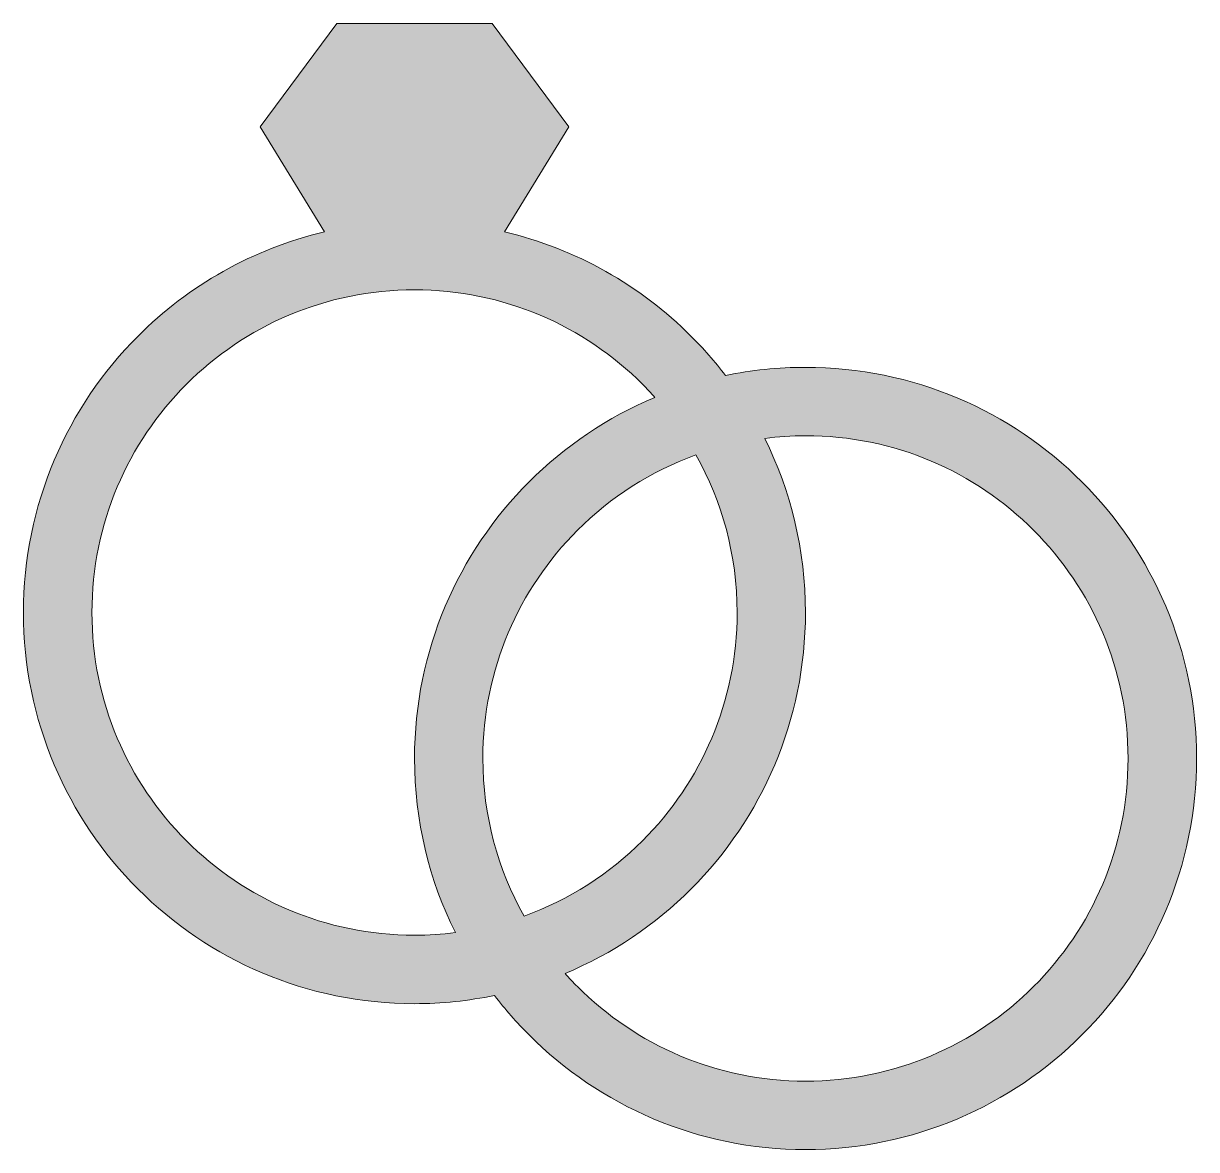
# Model space of a CAD drawing. Header units: inches. Extents: x 0 to 102, y 0 to 98.
import ezdxf

# ---------------------------------------------------------------- set-up
doc = ezdxf.new("R2010")
doc.units = ezdxf.units.IN
doc.header["$MEASUREMENT"] = 0
doc.layers.add('Layer 1', color=7, linetype='Continuous')

msp = doc.modelspace()

# ---------------------------------------------------------------- hatches: boundary and pattern name
at = {"layer": 'Layer 1', "true_color": 0xe89380}
h = msp.add_hatch(color=21, dxfattribs=at)
h.dxf.hatch_style = 2
edge = h.paths.add_edge_path()
edge.add_spline(control_points=[(0, 46.5), (0, 37.16), (3.8, 28.67), (9.92, 22.55), (16.04, 16.43), (24.53, 12.63), (33.87, 12.63), (36.24, 12.63), (38.56, 12.88), (40.79, 13.34), (41.72, 12.14), (42.71, 10.99), (43.79, 9.92), (49.91, 3.8), (58.39, 0), (67.73, 0), (77.08, 0), (85.56, 3.8), (91.68, 9.92), (97.8, 16.04), (101.6, 24.52), (101.6, 33.87), (101.6, 43.21), (97.8, 51.69), (91.68, 57.81), (85.56, 63.94), (77.08, 67.73), (67.73, 67.73), (65.36, 67.73), (63.04, 67.49), (60.81, 67.02), (59.89, 68.23), (58.89, 69.37), (57.81, 70.44), (53.45, 74.81), (47.88, 78), (41.65, 79.46), (41.65, 79.46), (47.24, 88.56), (47.24, 88.56), (47.24, 88.56), (40.59, 97.51), (40.59, 97.51), (40.59, 97.51), (27.14, 97.51), (27.14, 97.51), (27.14, 97.51), (20.5, 88.56), (20.5, 88.56), (20.5, 88.56), (26.08, 79.46), (26.08, 79.46), (19.85, 78), (14.29, 74.81), (9.92, 70.44), (3.8, 64.33), (0, 55.84), (0, 46.5)], knot_values=[0, 0, 0, 0, 1, 1, 1, 2, 2, 2, 3, 3, 3, 4, 4, 4, 5, 5, 5, 6, 6, 6, 7, 7, 7, 8, 8, 8, 9, 9, 9, 10, 10, 10, 11, 11, 11, 12, 12, 12, 13, 13, 13, 14, 14, 14, 15, 15, 15, 16, 16, 16, 17, 17, 17, 18, 18, 18, 19, 19, 19, 19], degree=3, periodic=1)
edge = h.paths.add_edge_path()
edge.add_spline(control_points=[(67.73, 61.81), (75.46, 61.81), (82.43, 58.69), (87.49, 53.62), (92.55, 48.56), (95.67, 41.59), (95.67, 33.87), (95.67, 26.14), (92.55, 19.17), (87.49, 14.11), (82.43, 9.05), (75.46, 5.93), (67.73, 5.92), (60.01, 5.93), (53.04, 9.05), (47.98, 14.11), (47.61, 14.47), (47.26, 14.85), (46.91, 15.24), (51.02, 16.96), (54.72, 19.46), (57.81, 22.55), (63.94, 28.67), (67.73, 37.16), (67.73, 46.5), (67.73, 51.91), (66.46, 57.03), (64.2, 61.58), (65.35, 61.72), (66.53, 61.81), (67.73, 61.81)], knot_values=[0, 0, 0, 0, 1, 1, 1, 2, 2, 2, 3, 3, 3, 4, 4, 4, 5, 5, 5, 6, 6, 6, 7, 7, 7, 8, 8, 8, 9, 9, 9, 10, 10, 10, 10], degree=3, periodic=1)
edge = h.paths.add_edge_path()
edge.add_spline(control_points=[(39.79, 33.87), (39.79, 41.59), (42.92, 48.56), (47.98, 53.62), (50.85, 56.5), (54.35, 58.75), (58.24, 60.15), (60.51, 56.12), (61.81, 51.47), (61.81, 46.5), (61.81, 38.77), (58.69, 31.81), (53.62, 26.74), (50.75, 23.87), (47.25, 21.62), (43.36, 20.21), (41.09, 24.25), (39.79, 28.9), (39.79, 33.87)], knot_values=[0, 0, 0, 0, 1, 1, 1, 2, 2, 2, 3, 3, 3, 4, 4, 4, 5, 5, 5, 6, 6, 6, 6], degree=3, periodic=1)
edge = h.paths.add_edge_path()
edge.add_spline(control_points=[(33.87, 74.44), (41.59, 74.44), (48.56, 71.32), (53.62, 66.26), (53.99, 65.89), (54.34, 65.51), (54.69, 65.13), (50.58, 63.41), (46.88, 60.91), (43.79, 57.81), (37.66, 51.69), (33.87, 43.21), (33.87, 33.87), (33.87, 28.45), (35.14, 23.33), (37.41, 18.79), (36.25, 18.64), (35.07, 18.56), (33.87, 18.56), (26.14, 18.56), (19.18, 21.68), (14.11, 26.74), (9.05, 31.81), (5.93, 38.77), (5.93, 46.5), (5.93, 54.22), (9.05, 61.19), (14.11, 66.26), (19.18, 71.32), (26.14, 74.44), (33.87, 74.44)], knot_values=[0, 0, 0, 0, 1, 1, 1, 2, 2, 2, 3, 3, 3, 4, 4, 4, 5, 5, 5, 6, 6, 6, 7, 7, 7, 8, 8, 8, 9, 9, 9, 10, 10, 10, 10], degree=3, periodic=1)

# ---------------------------------------------------------------- linework, layer by layer
at = {"layer": 'Layer 1', "lineweight": 0}
for points, knots in [([(0, 46.5), (0, 37.16), (3.8, 28.67), (9.92, 22.55), (16.04, 16.43), (24.53, 12.63), (33.87, 12.63), (36.24, 12.63), (38.56, 12.88), (40.79, 13.34), (41.72, 12.14), (42.71, 10.99), (43.79, 9.92), (49.91, 3.8), (58.39, 0), (67.73, 0), (77.08, 0), (85.56, 3.8), (91.68, 9.92), (97.8, 16.04), (101.6, 24.52), (101.6, 33.87), (101.6, 43.21), (97.8, 51.69), (91.68, 57.81), (85.56, 63.94), (77.08, 67.73), (67.73, 67.73), (65.36, 67.73), (63.04, 67.49), (60.81, 67.02), (59.89, 68.23), (58.89, 69.37), (57.81, 70.44), (53.45, 74.81), (47.88, 78), (41.65, 79.46), (41.65, 79.46), (47.24, 88.56), (47.24, 88.56), (47.24, 88.56), (40.59, 97.51), (40.59, 97.51), (40.59, 97.51), (27.14, 97.51), (27.14, 97.51), (27.14, 97.51), (20.5, 88.56), (20.5, 88.56), (20.5, 88.56), (26.08, 79.46), (26.08, 79.46), (19.85, 78), (14.29, 74.81), (9.92, 70.44), (3.8, 64.33), (0, 55.84), (0, 46.5)], [0, 0, 0, 0, 1, 1, 1, 2, 2, 2, 3, 3, 3, 4, 4, 4, 5, 5, 5, 6, 6, 6, 7, 7, 7, 8, 8, 8, 9, 9, 9, 10, 10, 10, 11, 11, 11, 12, 12, 12, 13, 13, 13, 14, 14, 14, 15, 15, 15, 16, 16, 16, 17, 17, 17, 18, 18, 18, 19, 19, 19, 19]), ([(33.87, 74.44), (41.59, 74.44), (48.56, 71.32), (53.62, 66.26), (53.99, 65.89), (54.34, 65.51), (54.69, 65.13), (50.58, 63.41), (46.88, 60.91), (43.79, 57.81), (37.66, 51.69), (33.87, 43.21), (33.87, 33.87), (33.87, 28.45), (35.14, 23.33), (37.41, 18.79), (36.25, 18.64), (35.07, 18.56), (33.87, 18.56), (26.14, 18.56), (19.18, 21.68), (14.11, 26.74), (9.05, 31.81), (5.93, 38.77), (5.93, 46.5), (5.93, 54.22), (9.05, 61.19), (14.11, 66.26), (19.18, 71.32), (26.14, 74.44), (33.87, 74.44)], [0, 0, 0, 0, 1, 1, 1, 2, 2, 2, 3, 3, 3, 4, 4, 4, 5, 5, 5, 6, 6, 6, 7, 7, 7, 8, 8, 8, 9, 9, 9, 10, 10, 10, 10]), ([(67.73, 61.81), (75.46, 61.81), (82.43, 58.69), (87.49, 53.62), (92.55, 48.56), (95.67, 41.59), (95.67, 33.87), (95.67, 26.14), (92.55, 19.17), (87.49, 14.11), (82.43, 9.05), (75.46, 5.93), (67.73, 5.92), (60.01, 5.93), (53.04, 9.05), (47.98, 14.11), (47.61, 14.47), (47.26, 14.85), (46.91, 15.24), (51.02, 16.96), (54.72, 19.46), (57.81, 22.55), (63.94, 28.67), (67.73, 37.16), (67.73, 46.5), (67.73, 51.91), (66.46, 57.03), (64.2, 61.58), (65.35, 61.72), (66.53, 61.81), (67.73, 61.81)], [0, 0, 0, 0, 1, 1, 1, 2, 2, 2, 3, 3, 3, 4, 4, 4, 5, 5, 5, 6, 6, 6, 7, 7, 7, 8, 8, 8, 9, 9, 9, 10, 10, 10, 10]), ([(39.79, 33.87), (39.79, 41.59), (42.92, 48.56), (47.98, 53.62), (50.85, 56.5), (54.35, 58.75), (58.24, 60.15), (60.51, 56.12), (61.81, 51.47), (61.81, 46.5), (61.81, 38.77), (58.69, 31.81), (53.62, 26.74), (50.75, 23.87), (47.25, 21.62), (43.36, 20.21), (41.09, 24.25), (39.79, 28.9), (39.79, 33.87)], [0, 0, 0, 0, 1, 1, 1, 2, 2, 2, 3, 3, 3, 4, 4, 4, 5, 5, 5, 6, 6, 6, 6])]:
    msp.add_open_spline(points, degree=3, knots=knots, dxfattribs=at)

doc.saveas('drawing.dxf')
